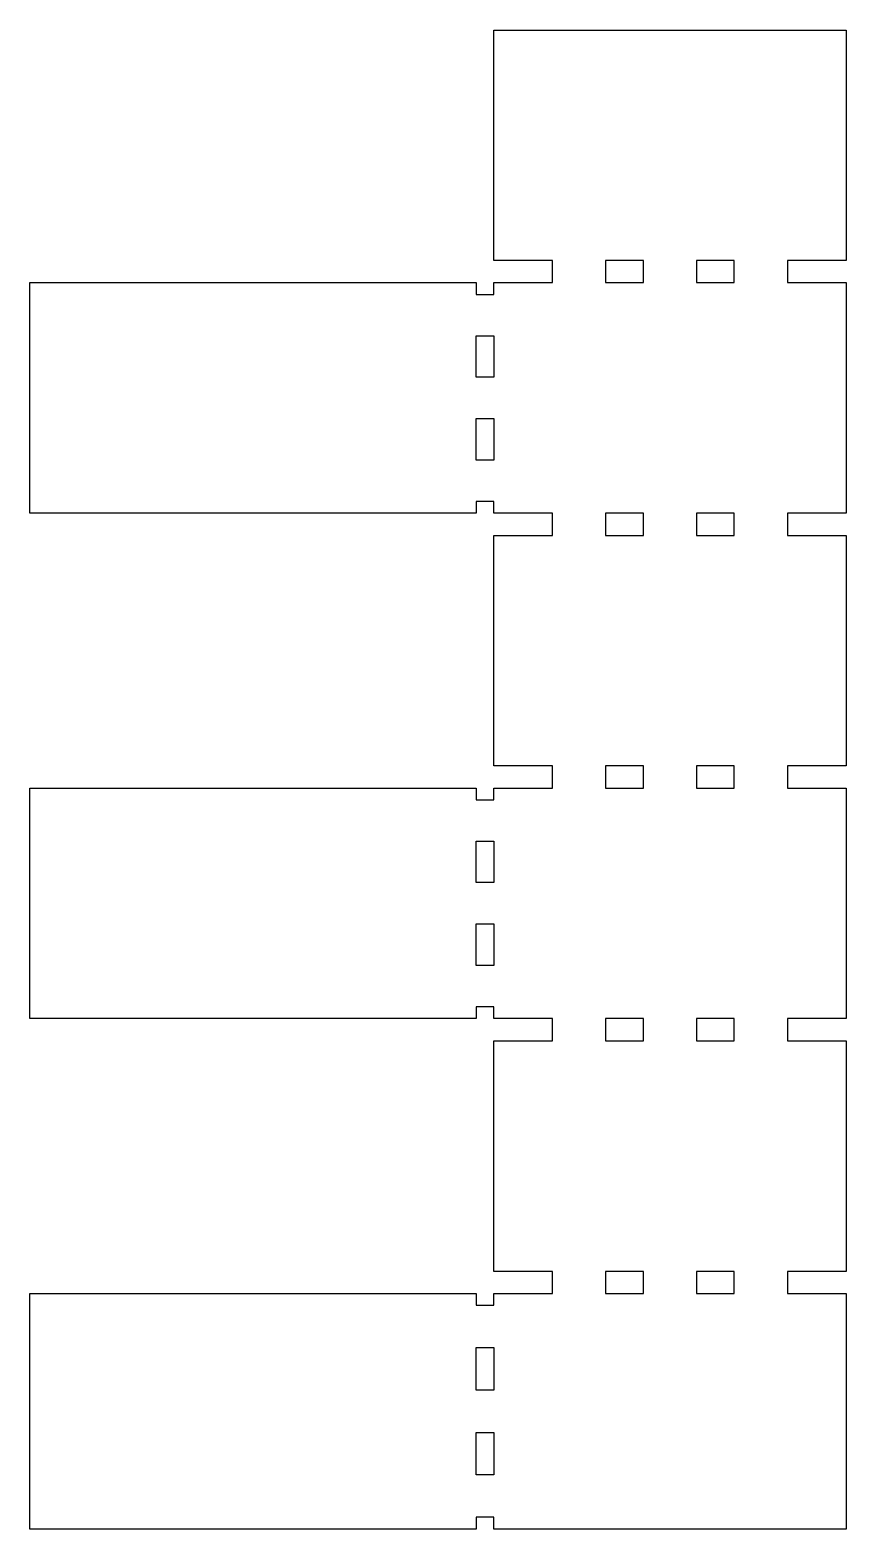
# Model space of a CAD drawing. Header units: millimetres. Extents: x 0 to 70, y 0 to 128.
import ezdxf

# ---------------------------------------------------------------- set-up
doc = ezdxf.new("R2010")
doc.units = ezdxf.units.MM
doc.layers.add('Unfold_Sketch001', color=7, linetype='CONTINUOUS')

msp = doc.modelspace()

# ---------------------------------------------------------------- linework, layer by layer
at = {"layer": 'Unfold_Sketch001'}
for p, q in [((39.51, 108.05), (39.51, 127.69)), ((39.51, 127.69), (69.51, 127.69)), ((69.51, 127.69), (69.51, 108.05)), ((44.51, 108.05), (39.51, 108.05)), ((44.51, 106.17), (44.51, 108.05)), ((52.25, 108.05), (49.02, 108.05)), ((49.02, 108.05), (49.02, 106.17)), ((52.25, 106.17), (52.25, 108.05)), ((59.99, 108.05), (56.77, 108.05)), ((56.77, 108.05), (56.77, 106.17)), ((59.99, 106.17), (59.99, 108.05)), ((69.51, 108.05), (64.51, 108.05)), ((64.51, 108.05), (64.51, 106.17)), ((0, 86.53), (0, 106.17)), ((0, 106.17), (38, 106.17)), ((38, 106.17), (38, 105.17)), ((39.51, 105.17), (39.51, 106.17)), ((39.51, 106.17), (44.51, 106.17)), ((49.02, 106.17), (52.25, 106.17)), ((56.77, 106.17), (59.99, 106.17)), ((64.51, 106.17), (69.51, 106.17)), ((69.51, 106.17), (69.51, 86.53)), ((38, 105.17), (39.51, 105.17)), ((38, 101.64), (39.51, 101.64)), ((38, 98.11), (38, 101.64)), ((39.51, 101.64), (39.51, 98.11)), ((39.51, 98.11), (38, 98.11)), ((38, 94.59), (39.51, 94.59)), ((38, 91.06), (38, 94.59)), ((39.51, 94.59), (39.51, 91.06)), ((39.51, 91.06), (38, 91.06)), ((39.51, 87.53), (38, 87.53)), ((38, 87.53), (38, 86.53)), ((39.51, 86.53), (39.51, 87.53)), ((38, 86.53), (0, 86.53)), ((44.51, 86.53), (39.51, 86.53)), ((44.51, 84.64), (44.51, 86.53)), ((52.25, 86.53), (49.02, 86.53)), ((49.02, 86.53), (49.02, 84.64)), ((52.25, 84.64), (52.25, 86.53)), ((59.99, 86.53), (56.77, 86.53)), ((56.77, 86.53), (56.77, 84.64)), ((59.99, 84.64), (59.99, 86.53)), ((69.51, 86.53), (64.51, 86.53)), ((64.51, 86.53), (64.51, 84.64)), ((39.51, 65), (39.51, 84.64)), ((39.51, 84.64), (44.51, 84.64)), ((49.02, 84.64), (52.25, 84.64)), ((56.77, 84.64), (59.99, 84.64)), ((64.51, 84.64), (69.51, 84.64)), ((69.51, 84.64), (69.51, 65)), ((44.51, 65), (39.51, 65)), ((44.51, 63.12), (44.51, 65)), ((52.25, 65), (49.02, 65)), ((49.02, 65), (49.02, 63.12)), ((52.25, 63.12), (52.25, 65)), ((59.99, 65), (56.77, 65)), ((56.77, 65), (56.77, 63.12)), ((59.99, 63.12), (59.99, 65)), ((69.51, 65), (64.51, 65)), ((64.51, 65), (64.51, 63.12)), ((0, 43.48), (0, 63.12)), ((0, 63.12), (38, 63.12)), ((38, 63.12), (38, 62.12)), ((39.51, 62.12), (39.51, 63.12)), ((39.51, 63.12), (44.51, 63.12)), ((49.02, 63.12), (52.25, 63.12)), ((56.77, 63.12), (59.99, 63.12)), ((64.51, 63.12), (69.51, 63.12)), ((69.51, 63.12), (69.51, 43.48)), ((38, 62.12), (39.51, 62.12)), ((38, 58.59), (39.51, 58.59)), ((38, 55.06), (38, 58.59)), ((39.51, 58.59), (39.51, 55.06)), ((39.51, 55.06), (38, 55.06)), ((38, 51.54), (39.51, 51.54)), ((38, 48.01), (38, 51.54)), ((39.51, 51.54), (39.51, 48.01)), ((39.51, 48.01), (38, 48.01)), ((38, 43.48), (0, 43.48)), ((39.51, 44.48), (38, 44.48)), ((38, 44.48), (38, 43.48)), ((39.51, 43.48), (39.51, 44.48)), ((44.51, 43.48), (39.51, 43.48)), ((44.51, 41.59), (44.51, 43.48)), ((52.25, 43.48), (49.02, 43.48)), ((49.02, 43.48), (49.02, 41.59)), ((52.25, 41.59), (52.25, 43.48)), ((59.99, 43.48), (56.77, 43.48)), ((56.77, 43.48), (56.77, 41.59)), ((59.99, 41.59), (59.99, 43.48)), ((69.51, 43.48), (64.51, 43.48)), ((64.51, 43.48), (64.51, 41.59)), ((39.51, 21.95), (39.51, 41.59)), ((39.51, 41.59), (44.51, 41.59)), ((49.02, 41.59), (52.25, 41.59)), ((56.77, 41.59), (59.99, 41.59)), ((64.51, 41.59), (69.51, 41.59)), ((69.51, 41.59), (69.51, 21.95)), ((44.51, 21.95), (39.51, 21.95)), ((44.51, 20.07), (44.51, 21.95)), ((52.25, 21.95), (49.02, 21.95)), ((49.02, 21.95), (49.02, 20.07)), ((52.25, 20.07), (52.25, 21.95)), ((59.99, 21.95), (56.77, 21.95)), ((56.77, 21.95), (56.77, 20.07)), ((59.99, 20.07), (59.99, 21.95)), ((69.51, 21.95), (64.51, 21.95)), ((64.51, 21.95), (64.51, 20.07)), ((0, 0), (0, 20.07)), ((0, 20.07), (38, 20.07)), ((38, 20.07), (38, 19.07)), ((39.51, 19.07), (39.51, 20.07)), ((39.51, 20.07), (44.51, 20.07)), ((49.02, 20.07), (52.25, 20.07)), ((56.77, 20.07), (59.99, 20.07)), ((64.51, 20.07), (69.51, 20.07)), ((69.51, 20.07), (69.51, 0)), ((38, 19.07), (39.51, 19.07)), ((38, 15.46), (39.51, 15.46)), ((38, 11.84), (38, 15.46)), ((39.51, 15.46), (39.51, 11.84)), ((39.51, 11.84), (38, 11.84)), ((38, 8.23), (39.51, 8.23)), ((38, 4.61), (38, 8.23)), ((39.51, 8.23), (39.51, 4.61)), ((39.51, 4.61), (38, 4.61)), ((38, 0), (0, 0)), ((39.51, 1), (38, 1)), ((38, 1), (38, 0)), ((39.51, 0), (39.51, 1)), ((69.51, 0), (39.51, 0))]:
    msp.add_line(p, q, dxfattribs=at)

doc.saveas('drawing.dxf')
